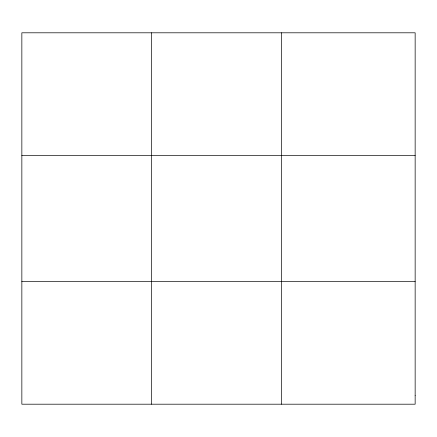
<?xml version="1.0" encoding="UTF-8"?>
<svg xmlns="http://www.w3.org/2000/svg" width="437" height="437" viewBox="0 0 437 437"><rect width="100%" height="100%" fill="white"/><g stroke="black" fill="none" stroke-linecap="round" stroke-linejoin="round"><path stroke-width="0.66" d="M151.639 32.802L151.639 404.198M281.428 32.802L281.428 404.198M21.85 155.364L415.15 155.364M21.85 281.636L415.15 281.636M415.15 395.441L415.15 404.198L21.85 404.198L21.85 32.802L415.15 32.802L415.15 395.441"/></g></svg>
